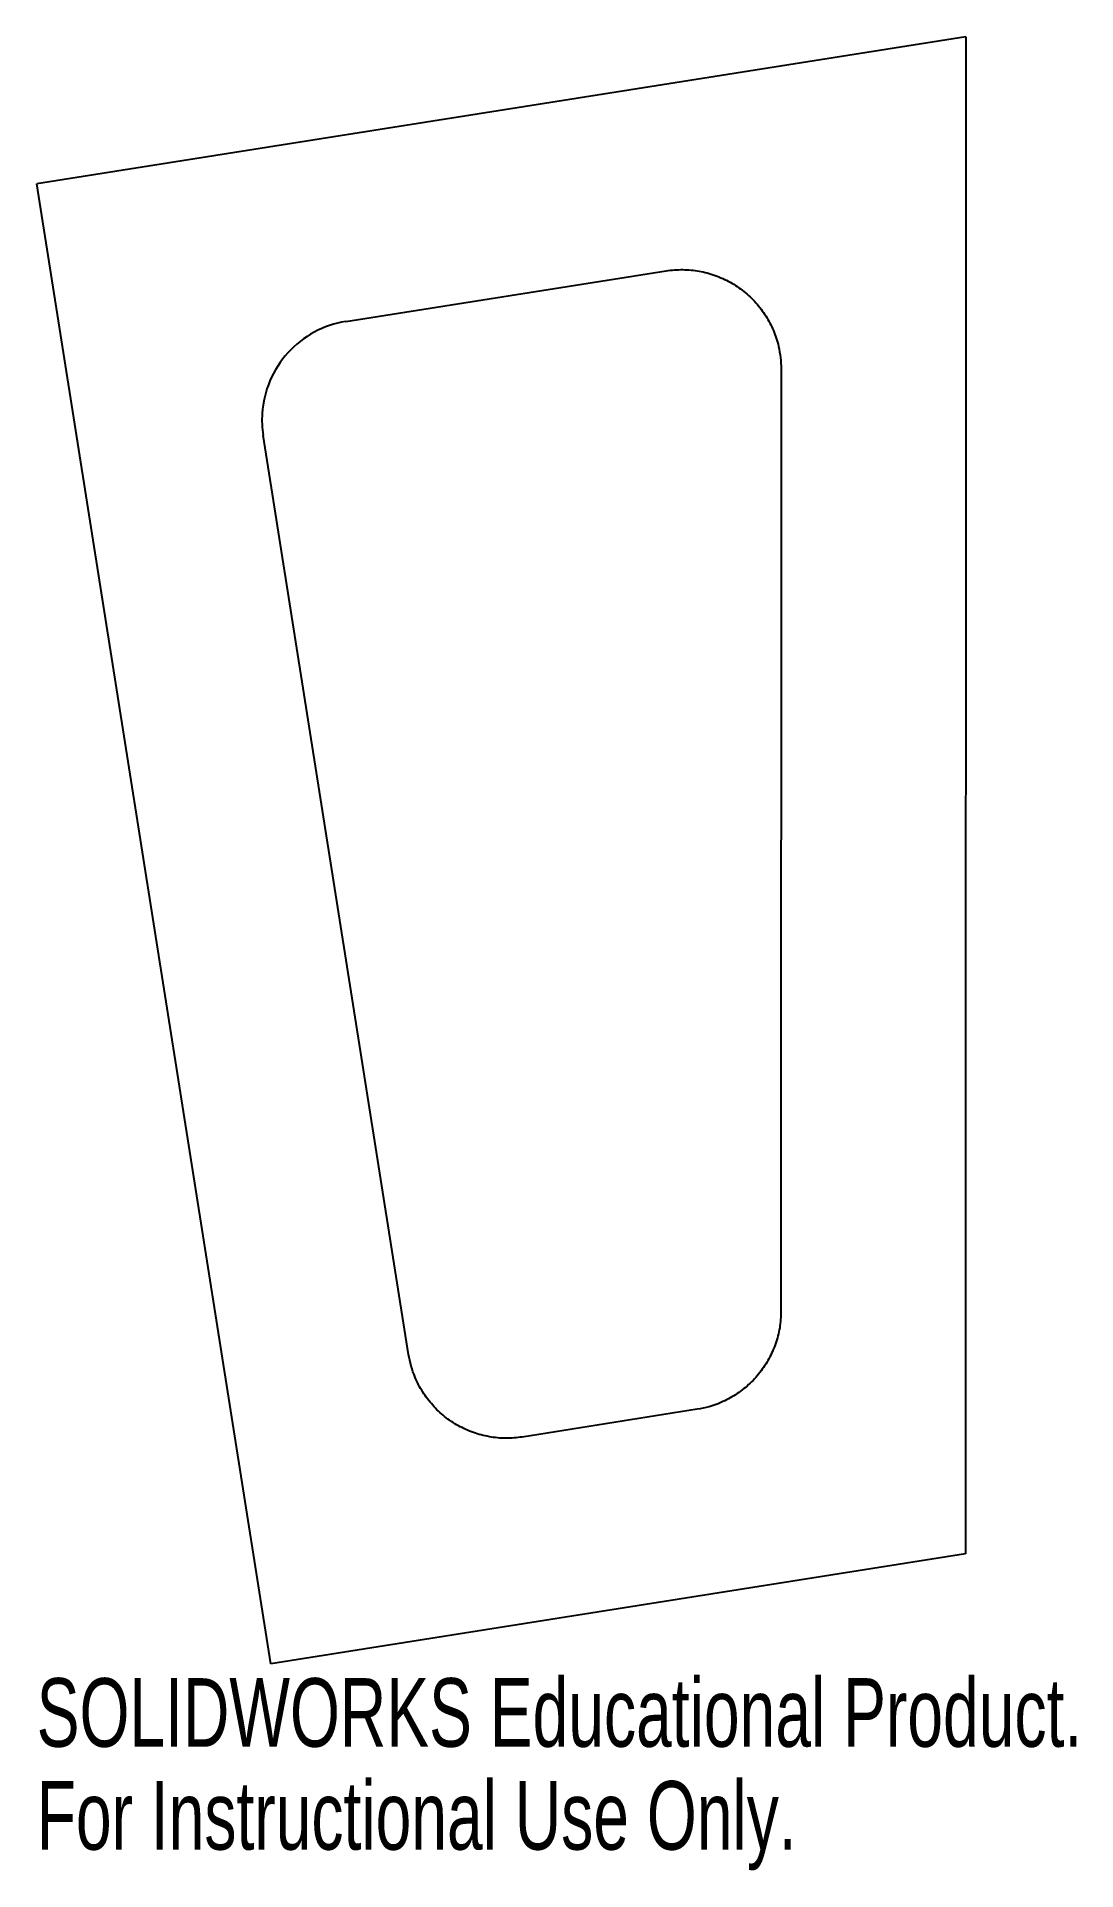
# Model space of a CAD drawing. Header units: millimetres. Extents: x -71 to 2, y -83 to 47.
import ezdxf

# ---------------------------------------------------------------- set-up
doc = ezdxf.new("R2010")
doc.units = ezdxf.units.MM
doc.styles.add('SLDTEXTSTYLE0', font='TXT', dxfattribs={"width": 0.7})

msp = doc.modelspace()

# ---------------------------------------------------------------- linework, layer by layer
at = {"color": 7, "linetype": 'Continuous', "lineweight": 25}
for p, q in [((-5.99, 46.62), (-71.46, 36.26)), ((-5.99, 46.62), (-6.01, -60.26)), ((-54.96, -68.01), (-71.46, 36.26)), ((-49.68, 26.55), (-27.09, 30.12)), ((-19, 23.21), (-19.01, -43.18)), ((-45.25, -46.22), (-55.5, 18.54)), ((-24.91, -50.09), (-37.24, -52.04)), ((-6.01, -60.26), (-54.96, -68.01))]:
    msp.add_line(p, q, dxfattribs=at)
for points, knots in [([(-27.09, 30.12), (-26.71, 30.18), (-26.32, 30.21), (-25.93, 30.21), (-25.54, 30.2), (-25.15, 30.17), (-24.77, 30.1), (-24.39, 30.03), (-24.01, 29.93), (-23.65, 29.8), (-23.28, 29.67), (-22.93, 29.51), (-22.59, 29.32), (-22.25, 29.13), (-21.93, 28.92), (-21.62, 28.67), (-21.32, 28.43), (-21.04, 28.16), (-20.78, 27.88), (-20.52, 27.59), (-20.29, 27.28), (-20.08, 26.95), (-19.87, 26.62), (-19.69, 26.27), (-19.54, 25.92), (-19.39, 25.56), (-19.27, 25.19), (-19.18, 24.81), (-19.06, 24.29), (-19, 23.74), (-19, 23.21)], [0, 0, 0, 0, 0.00116253, 0.00116253, 0.00116253, 0.00232507, 0.00232507, 0.00232507, 0.0034876, 0.0034876, 0.0034876, 0.00465014, 0.00465014, 0.00465014, 0.00581267, 0.00581267, 0.00581267, 0.00697521, 0.00697521, 0.00697521, 0.00813774, 0.00813774, 0.00813774, 0.00930028, 0.00930028, 0.00930028, 0.01046281, 0.01046281, 0.01046281, 0.01208472, 0.01208472, 0.01208472, 0.01208472]), ([(-49.68, 26.55), (-50.45, 26.43), (-51.21, 26.17), (-51.9, 25.8), (-52.59, 25.42), (-53.23, 24.93), (-53.75, 24.35), (-54.28, 23.77), (-54.72, 23.09), (-55.02, 22.37), (-55.33, 21.65), (-55.52, 20.87), (-55.57, 20.08), (-55.6, 19.57), (-55.58, 19.05), (-55.5, 18.54)], [0, 0, 0, 0, 0.0023504, 0.0023504, 0.0023504, 0.0047008, 0.0047008, 0.0047008, 0.0070512, 0.0070512, 0.0070512, 0.0094016, 0.0094016, 0.0094016, 0.01093512, 0.01093512, 0.01093512, 0.01093512]), ([(-19.01, -43.18), (-19.01, -43.57), (-19.04, -43.96), (-19.1, -44.34), (-19.17, -44.72), (-19.26, -45.1), (-19.39, -45.47), (-19.52, -45.83), (-19.68, -46.19), (-19.86, -46.53), (-20.05, -46.87), (-20.26, -47.2), (-20.5, -47.5), (-20.74, -47.81), (-21, -48.09), (-21.29, -48.35), (-21.58, -48.61), (-21.89, -48.85), (-22.21, -49.06), (-22.54, -49.27), (-22.88, -49.45), (-23.24, -49.61), (-23.77, -49.84), (-24.34, -50), (-24.91, -50.09)], [0, 0, 0, 0, 0.001162535, 0.001162535, 0.001162535, 0.002325069, 0.002325069, 0.002325069, 0.003487604, 0.003487604, 0.003487604, 0.004650138, 0.004650138, 0.004650138, 0.005812673, 0.005812673, 0.005812673, 0.006975207, 0.006975207, 0.006975207, 0.008137742, 0.008137742, 0.008137742, 0.009889718, 0.009889718, 0.009889718, 0.009889718]), ([(-37.24, -52.04), (-37.62, -52.1), (-38.01, -52.13), (-38.4, -52.13), (-38.79, -52.13), (-39.18, -52.09), (-39.56, -52.02), (-39.94, -51.95), (-40.32, -51.85), (-40.68, -51.72), (-41.05, -51.59), (-41.4, -51.43), (-41.74, -51.25), (-42.08, -51.06), (-42.4, -50.84), (-42.71, -50.6), (-43.01, -50.36), (-43.29, -50.09), (-43.55, -49.8), (-43.81, -49.51), (-44.04, -49.2), (-44.25, -48.87), (-44.46, -48.54), (-44.64, -48.2), (-44.79, -47.84), (-45.01, -47.32), (-45.16, -46.78), (-45.25, -46.22)], [0, 0, 0, 0, 0.00116253, 0.00116253, 0.00116253, 0.00232507, 0.00232507, 0.00232507, 0.0034876, 0.0034876, 0.0034876, 0.00465014, 0.00465014, 0.00465014, 0.00581267, 0.00581267, 0.00581267, 0.00697521, 0.00697521, 0.00697521, 0.00813774, 0.00813774, 0.00813774, 0.00930028, 0.00930028, 0.00930028, 0.01098718, 0.01098718, 0.01098718, 0.01098718])]:
    msp.add_open_spline(points, degree=3, knots=knots, dxfattribs=at)

# ---------------------------------------------------------------- texts
at = {"color": 7, "linetype": 'Continuous', "char_height": 4.8336, "attachment_point": 1, "style": 'SLDTEXTSTYLE0'}
for s, insert in [('SOLIDWORKS Educational Product.', (-71.46, -69.03)), ('For Instructional Use Only.', (-71.46, -76.28))]:
    msp.add_mtext(s, dxfattribs=dict(at, insert=insert))

doc.saveas('drawing.dxf')
